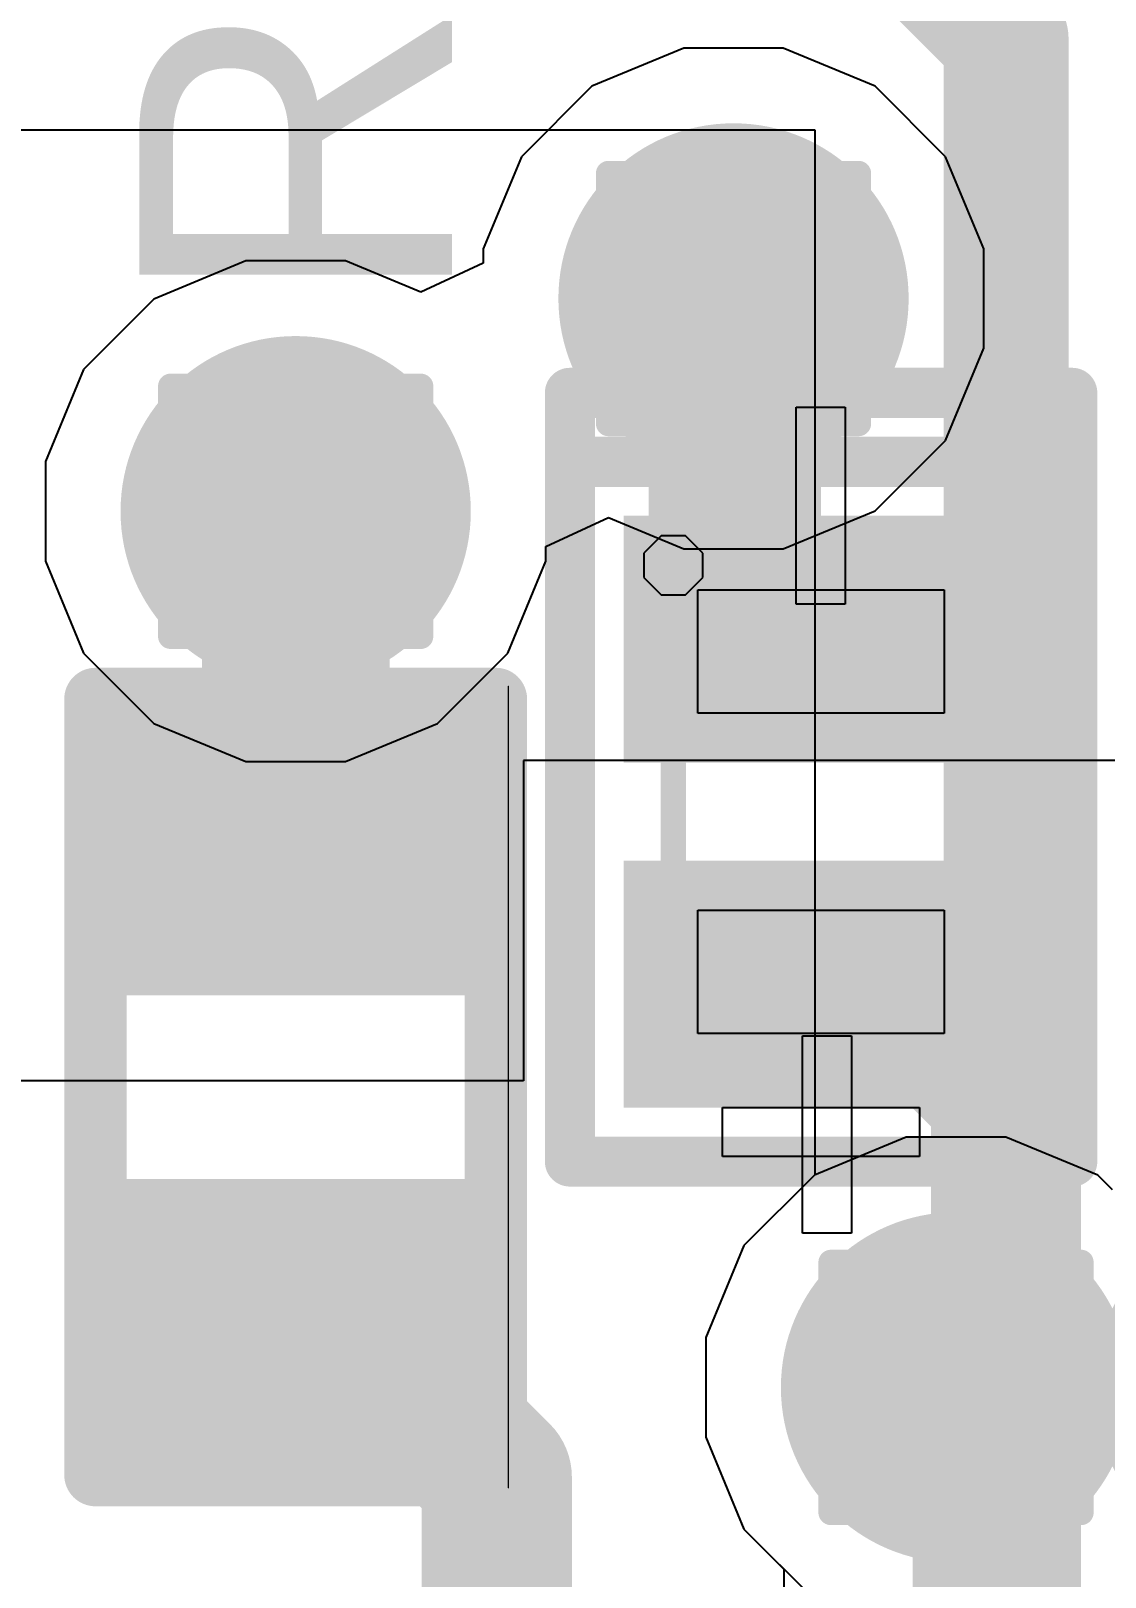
# Model space of a CAD drawing. Header units: inches. Extents: x -13 to 356, y -4 to 120.
# Drawn here: x 8.632 to 10.813, y 4.111 to 7.249 of the extents above; entities that cross this region are included whole.
import ezdxf

# ---------------------------------------------------------------- set-up
doc = ezdxf.new("R2010")
doc.units = ezdxf.units.IN
for name, color, linetype in [('Bottom Layer', 5, 'Continuous'), ('Bottom Solder', 6, 'Continuous'), ('Drill Drawing', 1, 'Continuous'), ('GND', 16, 'Continuous'), ('Mechanical 15', 56, 'Continuous'), ('Mechanical 6', 56, 'Continuous'), ('POWER', 76, 'Continuous'), ('Top Layer', 1, 'Continuous'), ('Top Overlay', 2, 'Continuous'), ('Top Paste', 8, 'Continuous'), ('Top Solder', 216, 'Continuous'), ('Via Holes', 16, 'Continuous')]:
    doc.layers.add(name, color=color, linetype=linetype)
doc.styles.add('Arial', font='', dxfattribs={"height": 0.2})
doc.styles.get('Arial').set_extended_font_data('Arial')

# ---------------------------------------------------------------- blocks, each defined once
blk = doc.blocks.new('R___0402_17')
at = {"layer": 'Top Layer'}
for points in [[(-0.6985, -0.3175), (-0.6985, 0.3175), (-0.2413, 0.3175), (-0.2413, -0.3175)], [(0.2413, -0.3175), (0.2413, 0.3175), (0.6985, 0.3175), (0.6985, -0.3175)]]:
    blk.add_hatch(color=1, dxfattribs=at).paths.add_polyline_path(points)
at = {"layer": 'Top Paste'}
for points in [[(-0.6985, -0.3175), (-0.6985, 0.3175), (-0.2413, 0.3175), (-0.2413, -0.3175)], [(0.2413, -0.3175), (0.2413, 0.3175), (0.6985, 0.3175), (0.6985, -0.3175)]]:
    blk.add_hatch(color=8, dxfattribs=at).paths.add_polyline_path(points)
at = {"layer": 'Top Solder'}
for points in [[(-0.7535, -0.3725), (-0.7535, 0.3725), (-0.1863, 0.3725), (-0.1863, -0.3725)], [(0.1863, -0.3725), (0.1863, 0.3725), (0.7535, 0.3725), (0.7535, -0.3725)]]:
    blk.add_hatch(color=216, dxfattribs=at).paths.add_polyline_path(points)
at = {"layer": 'Top Overlay'}
for points in [[(-0.7874, 0.4064, 0.127, 0.127, 0), (0.7874, 0.4064, 0.127, 0.127, 0)], [(-0.7874, 0.4064, 0.127, 0.127, 0), (-0.7874, -0.4064, 0.127, 0.127, 0)], [(0.7874, 0.4064, 0.127, 0.127, 0), (0.7874, -0.4064, 0.127, 0.127, 0)], [(-0.7874, -0.4064, 0.127, 0.127, 0), (0.7874, -0.4064, 0.127, 0.127, 0)], [(-0.8128, -0.4318, 0.00323, 0.00323, 0), (0.8128, -0.4318, 0.00323, 0.00323, 0)]]:
    blk.add_lwpolyline(points, format="xyseb", dxfattribs=at)
for points in [[(-0.8191, 0.4064, 0.0635, 0.0635, 1), (-0.7556, 0.4064, 0.0635, 0.0635, 1)], [(-0.8191, 0.4064, 0.0635, 0.0635, 1), (-0.7556, 0.4064, 0.0635, 0.0635, 1)], [(0.7556, 0.4064, 0.0635, 0.0635, 1), (0.8191, 0.4064, 0.0635, 0.0635, 1)], [(0.7556, 0.4064, 0.0635, 0.0635, 1), (0.8191, 0.4064, 0.0635, 0.0635, 1)], [(-0.8191, -0.4064, 0.0635, 0.0635, 1), (-0.7556, -0.4064, 0.0635, 0.0635, 1)], [(-0.8191, -0.4064, 0.0635, 0.0635, 1), (-0.7556, -0.4064, 0.0635, 0.0635, 1)], [(0.7556, -0.4064, 0.0635, 0.0635, 1), (0.8191, -0.4064, 0.0635, 0.0635, 1)], [(0.7556, -0.4064, 0.0635, 0.0635, 1), (0.8191, -0.4064, 0.0635, 0.0635, 1)], [(-0.8136, -0.4318, 0.00161, 0.00161, 1), (-0.812, -0.4318, 0.00161, 0.00161, 1)], [(0.812, -0.4318, 0.00161, 0.00161, 1), (0.8136, -0.4318, 0.00161, 0.00161, 1)]]:
    blk.add_lwpolyline(points, format="xyseb", close=True, dxfattribs=at)
blk = doc.blocks.new('X1_DFN1006_2_L1_0_W0_6_RD_53')
at = {"layer": 'Top Layer'}
for points in [[(-0.55, 0.35), (-0.15, 0.35), (-0.15, -0.35), (-0.55, -0.35)], [(0.15, 0.35), (0.55, 0.35), (0.55, -0.35), (0.15, -0.35)]]:
    blk.add_hatch(color=1, dxfattribs=at).paths.add_polyline_path(points)
at = {"layer": 'Top Paste'}
for points in [[(-0.55, 0.35), (-0.15, 0.35), (-0.15, -0.35), (-0.55, -0.35)], [(0.15, 0.35), (0.55, 0.35), (0.55, -0.35), (0.15, -0.35)]]:
    blk.add_hatch(color=8, dxfattribs=at).paths.add_polyline_path(points)
at = {"layer": 'Top Solder'}
for points in [[(-0.6008, 0.4008), (-0.0992, 0.4008), (-0.0992, -0.4008), (-0.6008, -0.4008)], [(0.0992, 0.4008), (0.6008, 0.4008), (0.6008, -0.4008), (0.0992, -0.4008)]]:
    blk.add_hatch(color=216, dxfattribs=at).paths.add_polyline_path(points)
at = {"layer": 'Mechanical 15'}
for p, q in [((-0.4501, -0.25), (-0.4501, 0.25)), ((-0.4501, 0.25), (-0.2001, 0.25)), ((-0.2001, 0.25), (-0.2001, -0.25)), ((0.2, 0.25), (0.2, 0.25)), ((0.2, 0.25), (0.45, 0.25)), ((0.2, -0.25), (0.2, 0.25)), ((0.45, 0.25), (0.45, -0.25)), ((-0.5247, -0.24), (-0.5598, -0.2751)), ((-0.475, -0.24), (-0.5247, -0.24)), ((-0.4399, -0.2751), (-0.475, -0.24)), ((-0.2001, -0.25), (-0.4501, -0.25)), ((-0.2001, -0.25), (-0.2001, -0.25)), ((0.45, -0.25), (0.2, -0.25)), ((-0.5598, -0.2751), (-0.5598, -0.3)), ((-0.4399, -0.3), (-0.4399, -0.2751)), ((-0.5598, -0.3), (-0.5598, -0.3248)), ((-0.4399, -0.3), (-0.4399, -0.3)), ((-0.4399, -0.3248), (-0.4399, -0.3)), ((-0.5598, -0.3248), (-0.5247, -0.3599)), ((-0.475, -0.3599), (-0.4399, -0.3248)), ((-0.5247, -0.3599), (-0.475, -0.3599))]:
    blk.add_line(p, q, dxfattribs=at)
for points in [[(-0.5, -0.3, 0.0508, 0.0508, 0), (-0.5, 0.3, 0.0508, 0.0508, 0)], [(0.5, 0.3, 0.0508, 0.0508, 0), (-0.5, 0.3, 0.0508, 0.0508, 0)], [(0.5, -0.3, 0.0508, 0.0508, 0), (0.5, 0.3, 0.0508, 0.0508, 0)], [(0.5, -0.3, 0.0508, 0.0508, 0), (-0.5, -0.3, 0.0508, 0.0508, 0)]]:
    blk.add_lwpolyline(points, format="xyseb", dxfattribs=at)
for points in [[(-0.5127, 0.3, 0.0254, 0.0254, 1), (-0.4873, 0.3, 0.0254, 0.0254, 1)], [(-0.5127, 0.3, 0.0254, 0.0254, 1), (-0.4873, 0.3, 0.0254, 0.0254, 1)], [(0.4873, 0.3, 0.0254, 0.0254, 1), (0.5127, 0.3, 0.0254, 0.0254, 1)], [(0.4873, 0.3, 0.0254, 0.0254, 1), (0.5127, 0.3, 0.0254, 0.0254, 1)], [(-0.5127, -0.3, 0.0254, 0.0254, 1), (-0.4873, -0.3, 0.0254, 0.0254, 1)], [(-0.5127, -0.3, 0.0254, 0.0254, 1), (-0.4873, -0.3, 0.0254, 0.0254, 1)], [(0.4873, -0.3, 0.0254, 0.0254, 1), (0.5127, -0.3, 0.0254, 0.0254, 1)], [(0.4873, -0.3, 0.0254, 0.0254, 1), (0.5127, -0.3, 0.0254, 0.0254, 1)]]:
    blk.add_lwpolyline(points, format="xyseb", close=True, dxfattribs=at)
at = {"layer": 'Mechanical 6'}
for p, q in [((0.6, -0.2), (0.6, 0.2)), ((0.6, 0.2), (0.7, 0.2)), ((0.7, 0.2), (0.7, -0.2)), ((-0.8211, 0.0492), (-0.8211, 0.0492)), ((-0.8211, 0.0492), (-0.4212, 0.0492)), ((-0.8211, -0.0507), (-0.8211, 0.0492)), ((-0.8211, 0.0492), (-0.8211, 0.0492)), ((-0.4212, 0.0492), (-0.4212, -0.0507)), ((0.4552, 0.062), (0.4552, 0.062)), ((0.4552, 0.062), (0.8552, 0.062)), ((0.4552, -0.038), (0.4552, 0.062)), ((0.4552, 0.062), (0.4552, 0.062)), ((0.8552, 0.062), (0.8552, -0.038)), ((-0.4212, -0.0507), (-0.8211, -0.0507)), ((0.8552, -0.038), (0.4552, -0.038)), ((0.6, -0.2), (0.6, -0.2)), ((0.7, -0.2), (0.6, -0.2)), ((0.6, -0.2), (0.6, -0.2))]:
    blk.add_line(p, q, dxfattribs=at)
at = {"layer": 'Top Overlay'}
for points in [[(0.71, 0.51, 0.1016, 0.1016, 0), (-0.85, 0.51, 0.1016, 0.1016, 0)], [(-0.85, -0.51, 0.1016, 0.1016, 0), (-0.85, 0.51, 0.1016, 0.1016, 0)], [(-0.71, -0.51, 0.1016, 0.1016, 0), (-0.71, 0.51, 0.1016, 0.1016, 0)], [(0.71, -0.51, 0.1016, 0.1016, 0), (0.71, 0.51, 0.1016, 0.1016, 0)], [(0.71, -0.51, 0.1016, 0.1016, 0), (-0.85, -0.51, 0.1016, 0.1016, 0)]]:
    blk.add_lwpolyline(points, format="xyseb", dxfattribs=at)
for points in [[(-0.8754, 0.51, 0.0508, 0.0508, 1), (-0.8246, 0.51, 0.0508, 0.0508, 1)], [(-0.8754, 0.51, 0.0508, 0.0508, 1), (-0.8246, 0.51, 0.0508, 0.0508, 1)], [(-0.7354, 0.51, 0.0508, 0.0508, 1), (-0.6846, 0.51, 0.0508, 0.0508, 1)], [(0.6846, 0.51, 0.0508, 0.0508, 1), (0.7354, 0.51, 0.0508, 0.0508, 1)], [(0.6846, 0.51, 0.0508, 0.0508, 1), (0.7354, 0.51, 0.0508, 0.0508, 1)], [(-0.8754, -0.51, 0.0508, 0.0508, 1), (-0.8246, -0.51, 0.0508, 0.0508, 1)], [(-0.8754, -0.51, 0.0508, 0.0508, 1), (-0.8246, -0.51, 0.0508, 0.0508, 1)], [(-0.7354, -0.51, 0.0508, 0.0508, 1), (-0.6846, -0.51, 0.0508, 0.0508, 1)], [(0.6846, -0.51, 0.0508, 0.0508, 1), (0.7354, -0.51, 0.0508, 0.0508, 1)], [(0.6846, -0.51, 0.0508, 0.0508, 1), (0.7354, -0.51, 0.0508, 0.0508, 1)]]:
    blk.add_lwpolyline(points, format="xyseb", close=True, dxfattribs=at)

msp = doc.modelspace()

# ---------------------------------------------------------------- hatches: boundary and pattern name
at = {"layer": 'Bottom Layer'}
h = msp.add_hatch(color=5, dxfattribs=at)
edge = h.paths.add_edge_path()
edge.add_arc((10.0584, 6.7056), 0.254, 0, 360)
h = msp.add_hatch(color=5, dxfattribs=at)
edge = h.paths.add_edge_path()
edge.add_arc((9.1694, 6.2738), 0.254, 0, 360)
h = msp.add_hatch(color=5, dxfattribs=at)
edge = h.paths.add_edge_path()
edge.add_arc((10.5102, 4.4958), 0.254, 0, 360)
at = {"layer": 'Bottom Solder'}
h = msp.add_hatch(color=6, dxfattribs=at)
edge = h.paths.add_edge_path()
edge.add_arc((10.0584, 6.7056), 0.3556, 0, 360)
h = msp.add_hatch(color=6, dxfattribs=at)
edge = h.paths.add_edge_path()
edge.add_arc((9.1694, 6.2738), 0.3556, 0, 360)
h = msp.add_hatch(color=6, dxfattribs=at)
edge = h.paths.add_edge_path()
edge.add_arc((10.5102, 4.4958), 0.3556, 0, 360)
h = msp.add_hatch(color=6, dxfattribs=at)
edge = h.paths.add_edge_path()
edge.add_arc((11.1452, 4.4958), 0.3556, 0, 360)
at = {"layer": 'GND'}
h = msp.add_hatch(color=16, dxfattribs=at)
edge = h.paths.add_edge_path()
edge.add_arc((10.0584, 6.7056), 0.254, 0, 360)
h = msp.add_hatch(color=16, dxfattribs=at)
edge = h.paths.add_edge_path()
edge.add_arc((9.1694, 6.2738), 0.254, 0, 360)
h = msp.add_hatch(color=16, dxfattribs=at)
edge = h.paths.add_edge_path()
edge.add_arc((10.5102, 4.4958), 0.254, 0, 360)
at = {"layer": 'POWER'}
h = msp.add_hatch(color=76, dxfattribs=at)
edge = h.paths.add_edge_path()
edge.add_arc((10.0584, 6.7056), 0.254, 0, 360)
h = msp.add_hatch(color=76, dxfattribs=at)
edge = h.paths.add_edge_path()
edge.add_arc((9.1694, 6.2738), 0.254, 0, 360)
h = msp.add_hatch(color=76, dxfattribs=at)
edge = h.paths.add_edge_path()
edge.add_arc((10.5102, 4.4958), 0.254, 0, 360)
at = {"layer": 'Top Layer'}
h = msp.add_hatch(color=1, dxfattribs=at)
edge = h.paths.add_edge_path()
edge.add_arc((10.0584, 6.7056), 0.254, 0, 360)
msp.add_hatch(color=1, dxfattribs=at).paths.add_polyline_path([(9.8862, 5.8142), (10.2362, 5.8142), (10.2362, 6.7056), (9.8862, 6.7056)])
h = msp.add_hatch(color=1, dxfattribs=at)
edge = h.paths.add_edge_path()
edge.add_arc((9.1694, 6.2738), 0.254, 0, 360)
h = msp.add_hatch(color=1, dxfattribs=at)
edge = h.paths.add_edge_path()
edge.add_arc((10.5102, 4.4958), 0.254, 0, 360)
at = {"layer": 'Top Solder'}
h = msp.add_hatch(color=216, dxfattribs=at)
edge = h.paths.add_edge_path()
edge.add_arc((10.0584, 6.7056), 0.3556, 0, 360)
h = msp.add_hatch(color=216, dxfattribs=at)
edge = h.paths.add_edge_path()
edge.add_arc((9.1694, 6.2738), 0.3556, 0, 360)
h = msp.add_hatch(color=216, dxfattribs=at)
edge = h.paths.add_edge_path()
edge.add_arc((10.5102, 4.4958), 0.3556, 0, 360)
h = msp.add_hatch(color=216, dxfattribs=at)
edge = h.paths.add_edge_path()
edge.add_arc((11.1452, 4.4958), 0.3556, 0, 360)
at = {"layer": 'Via Holes'}
h = msp.add_hatch(color=7, dxfattribs=at)
edge = h.paths.add_edge_path()
edge.add_arc((10.0584, 6.7056), 0.127, 0, 360)
h = msp.add_hatch(color=7, dxfattribs=at)
edge = h.paths.add_edge_path()
edge.add_arc((9.1694, 6.2738), 0.127, 0, 360)
h = msp.add_hatch(color=7, dxfattribs=at)
edge = h.paths.add_edge_path()
edge.add_arc((10.5102, 4.4958), 0.127, 0, 360)

# ---------------------------------------------------------------- linework, layer by layer
at = {"layer": 'Bottom Layer'}
for p, q in [((5.7964, 7.0479), (10.2234, 7.0479)), ((10.2234, 7.0479), (10.2234, 4.9268)), ((10.2225, 4.9265), (10.0796, 4.7836)), ((10.2234, 4.9268), (10.2225, 4.9265)), ((10.0796, 4.7836), (10.0022, 4.5968)), ((10.0022, 4.5968), (10.0022, 4.3948)), ((10.0022, 4.3948), (10.0796, 4.208)), ((10.0796, 4.208), (10.1606, 4.127)), ((10.1606, 4.127), (10.1606, 2.6226))]:
    msp.add_line(p, q, dxfattribs=at)
for points in [[(10.4073, 7.4363, 0.254, 0.254, 0), (10.6118, 7.2318, 0.254, 0.254, 0)], [(10.6118, 4.6524, 0.254, 0.254, 0), (10.6118, 7.2318, 0.254, 0.254, 0)], [(10.5102, 4.5508, 0.254, 0.254, 0), (10.6118, 4.6524, 0.254, 0.254, 0)], [(10.5102, 4.4958, 0.254, 0.254, 0), (10.5102, 4.5508, 0.254, 0.254, 0)], [(10.5102, 4.4958, 0.254, 0.254, 0), (10.5491, 4.4569, 0.254, 0.254, 0)], [(10.5491, 2.6226, 0.254, 0.254, 0), (10.5491, 4.4569, 0.254, 0.254, 0)]]:
    msp.add_lwpolyline(points, format="xyseb", dxfattribs=at)
for points in [[(10.5483, 7.2318, 0.127, 0.127, 1), (10.6753, 7.2318, 0.127, 0.127, 1)], [(10.5483, 7.2318, 0.127, 0.127, 1), (10.6753, 7.2318, 0.127, 0.127, 1)], [(10.5483, 4.6524, 0.127, 0.127, 1), (10.6753, 4.6524, 0.127, 0.127, 1)], [(10.5483, 4.6524, 0.127, 0.127, 1), (10.6753, 4.6524, 0.127, 0.127, 1)], [(10.4467, 4.5508, 0.127, 0.127, 1), (10.5737, 4.5508, 0.127, 0.127, 1)], [(10.4467, 4.5508, 0.127, 0.127, 1), (10.5737, 4.5508, 0.127, 0.127, 1)], [(10.4467, 4.4958, 0.127, 0.127, 1), (10.5737, 4.4958, 0.127, 0.127, 1)], [(10.4467, 4.4958, 0.127, 0.127, 1), (10.5737, 4.4958, 0.127, 0.127, 1)], [(10.4856, 4.4569, 0.127, 0.127, 1), (10.6126, 4.4569, 0.127, 0.127, 1)], [(10.4856, 4.4569, 0.127, 0.127, 1), (10.6126, 4.4569, 0.127, 0.127, 1)]]:
    msp.add_lwpolyline(points, format="xyseb", close=True, dxfattribs=at)
at = {"layer": 'Drill Drawing'}
for points in [[(9.8044, 6.8326, 0.0508, 0.0508, 0), (9.8044, 6.9596, 0.0508, 0.0508, 0)], [(9.8044, 6.9596, 0.0508, 0.0508, 0), (9.9314, 6.9596, 0.0508, 0.0508, 0)], [(9.9314, 6.9596, 0.0508, 0.0508, 0), (10.0584, 6.8326, 0.0508, 0.0508, 0)], [(10.0584, 6.8326, 0.0508, 0.0508, 0), (10.1854, 6.9596, 0.0508, 0.0508, 0)], [(10.1854, 6.9596, 0.0508, 0.0508, 0), (10.3124, 6.9596, 0.0508, 0.0508, 0)], [(10.3124, 6.8326, 0.0508, 0.0508, 0), (10.3124, 6.9596, 0.0508, 0.0508, 0)], [(9.8044, 6.8326, 0.0508, 0.0508, 0), (9.9314, 6.7056, 0.0508, 0.0508, 0)], [(10.1854, 6.7056, 0.0508, 0.0508, 0), (10.3124, 6.8326, 0.0508, 0.0508, 0)], [(9.8044, 6.5786, 0.0508, 0.0508, 0), (9.9314, 6.7056, 0.0508, 0.0508, 0)], [(10.1854, 6.7056, 0.0508, 0.0508, 0), (10.3124, 6.5786, 0.0508, 0.0508, 0)], [(9.8044, 6.4516, 0.0508, 0.0508, 0), (9.8044, 6.5786, 0.0508, 0.0508, 0)], [(9.9314, 6.4516, 0.0508, 0.0508, 0), (10.0584, 6.5786, 0.0508, 0.0508, 0)], [(10.0584, 6.5786, 0.0508, 0.0508, 0), (10.1854, 6.4516, 0.0508, 0.0508, 0)], [(10.3124, 6.4516, 0.0508, 0.0508, 0), (10.3124, 6.5786, 0.0508, 0.0508, 0)], [(8.9154, 6.4008, 0.0508, 0.0508, 0), (8.9154, 6.5278, 0.0508, 0.0508, 0)], [(8.9154, 6.5278, 0.0508, 0.0508, 0), (9.0424, 6.5278, 0.0508, 0.0508, 0)], [(9.0424, 6.5278, 0.0508, 0.0508, 0), (9.1694, 6.4008, 0.0508, 0.0508, 0)], [(9.1694, 6.4008, 0.0508, 0.0508, 0), (9.2964, 6.5278, 0.0508, 0.0508, 0)], [(9.2964, 6.5278, 0.0508, 0.0508, 0), (9.4234, 6.5278, 0.0508, 0.0508, 0)], [(9.4234, 6.4008, 0.0508, 0.0508, 0), (9.4234, 6.5278, 0.0508, 0.0508, 0)], [(9.8044, 6.4516, 0.0508, 0.0508, 0), (9.9314, 6.4516, 0.0508, 0.0508, 0)], [(10.1854, 6.4516, 0.0508, 0.0508, 0), (10.3124, 6.4516, 0.0508, 0.0508, 0)], [(8.9154, 6.4008, 0.0508, 0.0508, 0), (9.0424, 6.2738, 0.0508, 0.0508, 0)], [(9.2964, 6.2738, 0.0508, 0.0508, 0), (9.4234, 6.4008, 0.0508, 0.0508, 0)], [(8.9154, 6.1468, 0.0508, 0.0508, 0), (9.0424, 6.2738, 0.0508, 0.0508, 0)], [(9.2964, 6.2738, 0.0508, 0.0508, 0), (9.4234, 6.1468, 0.0508, 0.0508, 0)], [(8.9154, 6.0198, 0.0508, 0.0508, 0), (8.9154, 6.1468, 0.0508, 0.0508, 0)], [(9.0424, 6.0198, 0.0508, 0.0508, 0), (9.1694, 6.1468, 0.0508, 0.0508, 0)], [(9.1694, 6.1468, 0.0508, 0.0508, 0), (9.2964, 6.0198, 0.0508, 0.0508, 0)], [(9.4234, 6.0198, 0.0508, 0.0508, 0), (9.4234, 6.1468, 0.0508, 0.0508, 0)], [(8.9154, 6.0198, 0.0508, 0.0508, 0), (9.0424, 6.0198, 0.0508, 0.0508, 0)], [(9.2964, 6.0198, 0.0508, 0.0508, 0), (9.4234, 6.0198, 0.0508, 0.0508, 0)], [(10.2562, 4.6228, 0.0508, 0.0508, 0), (10.2562, 4.7498, 0.0508, 0.0508, 0)], [(10.2562, 4.7498, 0.0508, 0.0508, 0), (10.3832, 4.7498, 0.0508, 0.0508, 0)], [(10.3832, 4.7498, 0.0508, 0.0508, 0), (10.5102, 4.6228, 0.0508, 0.0508, 0)], [(10.5102, 4.6228, 0.0508, 0.0508, 0), (10.6372, 4.7498, 0.0508, 0.0508, 0)], [(10.6372, 4.7498, 0.0508, 0.0508, 0), (10.7642, 4.7498, 0.0508, 0.0508, 0)], [(10.7642, 4.6228, 0.0508, 0.0508, 0), (10.7642, 4.7498, 0.0508, 0.0508, 0)], [(10.2562, 4.6228, 0.0508, 0.0508, 0), (10.3832, 4.4958, 0.0508, 0.0508, 0)], [(10.6372, 4.4958, 0.0508, 0.0508, 0), (10.7642, 4.6228, 0.0508, 0.0508, 0)], [(10.2562, 4.3688, 0.0508, 0.0508, 0), (10.3832, 4.4958, 0.0508, 0.0508, 0)], [(10.6372, 4.4958, 0.0508, 0.0508, 0), (10.7642, 4.3688, 0.0508, 0.0508, 0)], [(10.2562, 4.2418, 0.0508, 0.0508, 0), (10.2562, 4.3688, 0.0508, 0.0508, 0)], [(10.3832, 4.2418, 0.0508, 0.0508, 0), (10.5102, 4.3688, 0.0508, 0.0508, 0)], [(10.5102, 4.3688, 0.0508, 0.0508, 0), (10.6372, 4.2418, 0.0508, 0.0508, 0)], [(10.7642, 4.2418, 0.0508, 0.0508, 0), (10.7642, 4.3688, 0.0508, 0.0508, 0)], [(10.2562, 4.2418, 0.0508, 0.0508, 0), (10.3832, 4.2418, 0.0508, 0.0508, 0)], [(10.6372, 4.2418, 0.0508, 0.0508, 0), (10.7642, 4.2418, 0.0508, 0.0508, 0)]]:
    msp.add_lwpolyline(points, format="xyseb", dxfattribs=at)
for points in [[(9.7917, 6.9596, 0.0254, 0.0254, 1), (9.8171, 6.9596, 0.0254, 0.0254, 1)], [(9.7917, 6.9596, 0.0254, 0.0254, 1), (9.8171, 6.9596, 0.0254, 0.0254, 1)], [(9.9187, 6.9596, 0.0254, 0.0254, 1), (9.9441, 6.9596, 0.0254, 0.0254, 1)], [(9.9187, 6.9596, 0.0254, 0.0254, 1), (9.9441, 6.9596, 0.0254, 0.0254, 1)], [(10.1727, 6.9596, 0.0254, 0.0254, 1), (10.1981, 6.9596, 0.0254, 0.0254, 1)], [(10.1727, 6.9596, 0.0254, 0.0254, 1), (10.1981, 6.9596, 0.0254, 0.0254, 1)], [(10.2997, 6.9596, 0.0254, 0.0254, 1), (10.3251, 6.9596, 0.0254, 0.0254, 1)], [(10.2997, 6.9596, 0.0254, 0.0254, 1), (10.3251, 6.9596, 0.0254, 0.0254, 1)], [(9.7917, 6.8326, 0.0254, 0.0254, 1), (9.8171, 6.8326, 0.0254, 0.0254, 1)], [(9.7917, 6.8326, 0.0254, 0.0254, 1), (9.8171, 6.8326, 0.0254, 0.0254, 1)], [(10.0457, 6.8326, 0.0254, 0.0254, 1), (10.0711, 6.8326, 0.0254, 0.0254, 1)], [(10.0457, 6.8326, 0.0254, 0.0254, 1), (10.0711, 6.8326, 0.0254, 0.0254, 1)], [(10.2997, 6.8326, 0.0254, 0.0254, 1), (10.3251, 6.8326, 0.0254, 0.0254, 1)], [(10.2997, 6.8326, 0.0254, 0.0254, 1), (10.3251, 6.8326, 0.0254, 0.0254, 1)], [(9.9187, 6.7056, 0.0254, 0.0254, 1), (9.9441, 6.7056, 0.0254, 0.0254, 1)], [(9.9187, 6.7056, 0.0254, 0.0254, 1), (9.9441, 6.7056, 0.0254, 0.0254, 1)], [(10.1727, 6.7056, 0.0254, 0.0254, 1), (10.1981, 6.7056, 0.0254, 0.0254, 1)], [(10.1727, 6.7056, 0.0254, 0.0254, 1), (10.1981, 6.7056, 0.0254, 0.0254, 1)], [(9.7917, 6.5786, 0.0254, 0.0254, 1), (9.8171, 6.5786, 0.0254, 0.0254, 1)], [(9.7917, 6.5786, 0.0254, 0.0254, 1), (9.8171, 6.5786, 0.0254, 0.0254, 1)], [(10.0457, 6.5786, 0.0254, 0.0254, 1), (10.0711, 6.5786, 0.0254, 0.0254, 1)], [(10.0457, 6.5786, 0.0254, 0.0254, 1), (10.0711, 6.5786, 0.0254, 0.0254, 1)], [(10.2997, 6.5786, 0.0254, 0.0254, 1), (10.3251, 6.5786, 0.0254, 0.0254, 1)], [(10.2997, 6.5786, 0.0254, 0.0254, 1), (10.3251, 6.5786, 0.0254, 0.0254, 1)], [(8.9027, 6.5278, 0.0254, 0.0254, 1), (8.9281, 6.5278, 0.0254, 0.0254, 1)], [(8.9027, 6.5278, 0.0254, 0.0254, 1), (8.9281, 6.5278, 0.0254, 0.0254, 1)], [(9.0297, 6.5278, 0.0254, 0.0254, 1), (9.0551, 6.5278, 0.0254, 0.0254, 1)], [(9.0297, 6.5278, 0.0254, 0.0254, 1), (9.0551, 6.5278, 0.0254, 0.0254, 1)], [(9.2837, 6.5278, 0.0254, 0.0254, 1), (9.3091, 6.5278, 0.0254, 0.0254, 1)], [(9.2837, 6.5278, 0.0254, 0.0254, 1), (9.3091, 6.5278, 0.0254, 0.0254, 1)], [(9.4107, 6.5278, 0.0254, 0.0254, 1), (9.4361, 6.5278, 0.0254, 0.0254, 1)], [(9.4107, 6.5278, 0.0254, 0.0254, 1), (9.4361, 6.5278, 0.0254, 0.0254, 1)], [(9.7917, 6.4516, 0.0254, 0.0254, 1), (9.8171, 6.4516, 0.0254, 0.0254, 1)], [(9.7917, 6.4516, 0.0254, 0.0254, 1), (9.8171, 6.4516, 0.0254, 0.0254, 1)], [(9.9187, 6.4516, 0.0254, 0.0254, 1), (9.9441, 6.4516, 0.0254, 0.0254, 1)], [(9.9187, 6.4516, 0.0254, 0.0254, 1), (9.9441, 6.4516, 0.0254, 0.0254, 1)], [(10.1727, 6.4516, 0.0254, 0.0254, 1), (10.1981, 6.4516, 0.0254, 0.0254, 1)], [(10.1727, 6.4516, 0.0254, 0.0254, 1), (10.1981, 6.4516, 0.0254, 0.0254, 1)], [(10.2997, 6.4516, 0.0254, 0.0254, 1), (10.3251, 6.4516, 0.0254, 0.0254, 1)], [(10.2997, 6.4516, 0.0254, 0.0254, 1), (10.3251, 6.4516, 0.0254, 0.0254, 1)], [(8.9027, 6.4008, 0.0254, 0.0254, 1), (8.9281, 6.4008, 0.0254, 0.0254, 1)], [(8.9027, 6.4008, 0.0254, 0.0254, 1), (8.9281, 6.4008, 0.0254, 0.0254, 1)], [(9.1567, 6.4008, 0.0254, 0.0254, 1), (9.1821, 6.4008, 0.0254, 0.0254, 1)], [(9.1567, 6.4008, 0.0254, 0.0254, 1), (9.1821, 6.4008, 0.0254, 0.0254, 1)], [(9.4107, 6.4008, 0.0254, 0.0254, 1), (9.4361, 6.4008, 0.0254, 0.0254, 1)], [(9.4107, 6.4008, 0.0254, 0.0254, 1), (9.4361, 6.4008, 0.0254, 0.0254, 1)], [(9.0297, 6.2738, 0.0254, 0.0254, 1), (9.0551, 6.2738, 0.0254, 0.0254, 1)], [(9.0297, 6.2738, 0.0254, 0.0254, 1), (9.0551, 6.2738, 0.0254, 0.0254, 1)], [(9.2837, 6.2738, 0.0254, 0.0254, 1), (9.3091, 6.2738, 0.0254, 0.0254, 1)], [(9.2837, 6.2738, 0.0254, 0.0254, 1), (9.3091, 6.2738, 0.0254, 0.0254, 1)], [(8.9027, 6.1468, 0.0254, 0.0254, 1), (8.9281, 6.1468, 0.0254, 0.0254, 1)], [(8.9027, 6.1468, 0.0254, 0.0254, 1), (8.9281, 6.1468, 0.0254, 0.0254, 1)], [(9.1567, 6.1468, 0.0254, 0.0254, 1), (9.1821, 6.1468, 0.0254, 0.0254, 1)], [(9.1567, 6.1468, 0.0254, 0.0254, 1), (9.1821, 6.1468, 0.0254, 0.0254, 1)], [(9.4107, 6.1468, 0.0254, 0.0254, 1), (9.4361, 6.1468, 0.0254, 0.0254, 1)], [(9.4107, 6.1468, 0.0254, 0.0254, 1), (9.4361, 6.1468, 0.0254, 0.0254, 1)], [(8.9027, 6.0198, 0.0254, 0.0254, 1), (8.9281, 6.0198, 0.0254, 0.0254, 1)], [(8.9027, 6.0198, 0.0254, 0.0254, 1), (8.9281, 6.0198, 0.0254, 0.0254, 1)], [(9.0297, 6.0198, 0.0254, 0.0254, 1), (9.0551, 6.0198, 0.0254, 0.0254, 1)], [(9.0297, 6.0198, 0.0254, 0.0254, 1), (9.0551, 6.0198, 0.0254, 0.0254, 1)], [(9.2837, 6.0198, 0.0254, 0.0254, 1), (9.3091, 6.0198, 0.0254, 0.0254, 1)], [(9.2837, 6.0198, 0.0254, 0.0254, 1), (9.3091, 6.0198, 0.0254, 0.0254, 1)], [(9.4107, 6.0198, 0.0254, 0.0254, 1), (9.4361, 6.0198, 0.0254, 0.0254, 1)], [(9.4107, 6.0198, 0.0254, 0.0254, 1), (9.4361, 6.0198, 0.0254, 0.0254, 1)], [(10.2435, 4.7498, 0.0254, 0.0254, 1), (10.2689, 4.7498, 0.0254, 0.0254, 1)], [(10.2435, 4.7498, 0.0254, 0.0254, 1), (10.2689, 4.7498, 0.0254, 0.0254, 1)], [(10.3705, 4.7498, 0.0254, 0.0254, 1), (10.3959, 4.7498, 0.0254, 0.0254, 1)], [(10.3705, 4.7498, 0.0254, 0.0254, 1), (10.3959, 4.7498, 0.0254, 0.0254, 1)], [(10.6245, 4.7498, 0.0254, 0.0254, 1), (10.6499, 4.7498, 0.0254, 0.0254, 1)], [(10.6245, 4.7498, 0.0254, 0.0254, 1), (10.6499, 4.7498, 0.0254, 0.0254, 1)], [(10.7515, 4.7498, 0.0254, 0.0254, 1), (10.7769, 4.7498, 0.0254, 0.0254, 1)], [(10.7515, 4.7498, 0.0254, 0.0254, 1), (10.7769, 4.7498, 0.0254, 0.0254, 1)], [(10.2435, 4.6228, 0.0254, 0.0254, 1), (10.2689, 4.6228, 0.0254, 0.0254, 1)], [(10.2435, 4.6228, 0.0254, 0.0254, 1), (10.2689, 4.6228, 0.0254, 0.0254, 1)], [(10.4975, 4.6228, 0.0254, 0.0254, 1), (10.5229, 4.6228, 0.0254, 0.0254, 1)], [(10.4975, 4.6228, 0.0254, 0.0254, 1), (10.5229, 4.6228, 0.0254, 0.0254, 1)], [(10.7515, 4.6228, 0.0254, 0.0254, 1), (10.7769, 4.6228, 0.0254, 0.0254, 1)], [(10.7515, 4.6228, 0.0254, 0.0254, 1), (10.7769, 4.6228, 0.0254, 0.0254, 1)], [(10.3705, 4.4958, 0.0254, 0.0254, 1), (10.3959, 4.4958, 0.0254, 0.0254, 1)], [(10.3705, 4.4958, 0.0254, 0.0254, 1), (10.3959, 4.4958, 0.0254, 0.0254, 1)], [(10.6245, 4.4958, 0.0254, 0.0254, 1), (10.6499, 4.4958, 0.0254, 0.0254, 1)], [(10.6245, 4.4958, 0.0254, 0.0254, 1), (10.6499, 4.4958, 0.0254, 0.0254, 1)], [(10.2435, 4.3688, 0.0254, 0.0254, 1), (10.2689, 4.3688, 0.0254, 0.0254, 1)], [(10.2435, 4.3688, 0.0254, 0.0254, 1), (10.2689, 4.3688, 0.0254, 0.0254, 1)], [(10.4975, 4.3688, 0.0254, 0.0254, 1), (10.5229, 4.3688, 0.0254, 0.0254, 1)], [(10.4975, 4.3688, 0.0254, 0.0254, 1), (10.5229, 4.3688, 0.0254, 0.0254, 1)], [(10.7515, 4.3688, 0.0254, 0.0254, 1), (10.7769, 4.3688, 0.0254, 0.0254, 1)], [(10.7515, 4.3688, 0.0254, 0.0254, 1), (10.7769, 4.3688, 0.0254, 0.0254, 1)], [(10.2435, 4.2418, 0.0254, 0.0254, 1), (10.2689, 4.2418, 0.0254, 0.0254, 1)], [(10.2435, 4.2418, 0.0254, 0.0254, 1), (10.2689, 4.2418, 0.0254, 0.0254, 1)], [(10.3705, 4.2418, 0.0254, 0.0254, 1), (10.3959, 4.2418, 0.0254, 0.0254, 1)], [(10.3705, 4.2418, 0.0254, 0.0254, 1), (10.3959, 4.2418, 0.0254, 0.0254, 1)], [(10.6245, 4.2418, 0.0254, 0.0254, 1), (10.6499, 4.2418, 0.0254, 0.0254, 1)], [(10.6245, 4.2418, 0.0254, 0.0254, 1), (10.6499, 4.2418, 0.0254, 0.0254, 1)], [(10.7515, 4.2418, 0.0254, 0.0254, 1), (10.7769, 4.2418, 0.0254, 0.0254, 1)], [(10.7515, 4.2418, 0.0254, 0.0254, 1), (10.7769, 4.2418, 0.0254, 0.0254, 1)]]:
    msp.add_lwpolyline(points, format="xyseb", close=True, dxfattribs=at)
at = {"layer": 'GND'}
for p, q in [((10.4092, 5.0038), (10.2225, 4.9265)), ((10.6113, 5.0038), (10.4092, 5.0038)), ((10.798, 4.9265), (10.6113, 5.0038)), ((10.2225, 4.9265), (10.0796, 4.7836)), ((10.8277, 4.8967), (10.798, 4.9265)), ((10.0796, 4.7836), (10.0022, 4.5968)), ((10.0022, 4.5968), (10.0022, 4.3948)), ((10.0022, 4.3948), (10.0796, 4.208)), ((10.0796, 4.208), (10.2225, 4.0651))]:
    msp.add_line(p, q, dxfattribs=at)
at = {"layer": 'POWER'}
for p, q in [((9.9574, 7.2136), (9.7706, 7.1363)), ((10.1594, 7.2136), (9.9574, 7.2136)), ((10.3462, 7.1363), (10.1594, 7.2136)), ((9.7706, 7.1363), (9.6277, 6.9934)), ((10.4891, 6.9934), (10.3462, 7.1363)), ((9.6277, 6.9934), (9.5504, 6.8066)), ((10.5664, 6.8066), (10.4891, 6.9934)), ((9.0684, 6.7818), (8.8816, 6.7045)), ((9.2704, 6.7818), (9.0684, 6.7818)), ((9.4234, 6.7184), (9.2704, 6.7818)), ((9.5504, 6.8066), (9.5504, 6.7772)), ((10.5664, 6.6046), (10.5664, 6.8066)), ((9.5504, 6.7772), (9.4234, 6.7184)), ((8.8816, 6.7045), (8.7387, 6.5616)), ((10.4891, 6.4178), (10.5664, 6.6046)), ((8.7387, 6.5616), (8.6614, 6.3748)), ((10.3462, 6.2749), (10.4891, 6.4178)), ((8.6614, 6.3748), (8.6614, 6.1728)), ((9.6774, 6.2022), (9.8044, 6.261)), ((9.8044, 6.261), (9.9574, 6.1976)), ((10.1594, 6.1976), (10.3462, 6.2749)), ((9.6774, 6.1728), (9.6774, 6.2022)), ((9.9574, 6.1976), (10.1594, 6.1976)), ((8.6614, 6.1728), (8.7387, 5.986)), ((9.6001, 5.986), (9.6774, 6.1728)), ((8.7387, 5.986), (8.8816, 5.8431)), ((9.4572, 5.8431), (9.6001, 5.986)), ((8.8816, 5.8431), (9.0684, 5.7658)), ((9.2704, 5.7658), (9.4572, 5.8431)), ((9.0684, 5.7658), (9.2704, 5.7658)), ((10.4092, 5.0038), (10.2225, 4.9265)), ((10.6113, 5.0038), (10.4092, 5.0038)), ((10.798, 4.9265), (10.6113, 5.0038)), ((10.2225, 4.9265), (10.0796, 4.7836)), ((10.8277, 4.8967), (10.798, 4.9265)), ((10.0796, 4.7836), (10.0022, 4.5968)), ((10.0022, 4.5968), (10.0022, 4.3948)), ((10.0022, 4.3948), (10.0796, 4.208)), ((10.0796, 4.208), (10.2225, 4.0651))]:
    msp.add_line(p, q, dxfattribs=at)
at = {"layer": 'Top Layer'}
for p, q in [((12.0086, 5.7682), (9.6322, 5.7682)), ((9.6322, 5.7682), (9.6322, 5.1181)), ((9.6322, 5.1181), (8.5979, 5.1181))]:
    msp.add_line(p, q, dxfattribs=at)
for points in [[(9.1694, 5.5753, 0.381, 0.381, 0), (9.1694, 6.2738, 0.381, 0.381, 0)], [(10.2362, 5.3142, 0.3048, 0.3048, 0), (10.3862, 5.3142, 0.3048, 0.3048, 0)], [(10.3862, 5.3142, 0.3048, 0.3048, 0), (10.6118, 5.0886, 0.3048, 0.3048, 0)], [(10.6118, 4.6524, 0.3048, 0.3048, 0), (10.6118, 5.0886, 0.3048, 0.3048, 0)], [(10.5102, 4.5508, 0.3048, 0.3048, 0), (10.6118, 4.6524, 0.3048, 0.3048, 0)], [(9.1694, 4.6355, 0.3048, 0.3048, 0), (9.2583, 4.6355, 0.3048, 0.3048, 0)], [(9.2583, 4.6355, 0.3048, 0.3048, 0), (9.3853, 4.5085, 0.3048, 0.3048, 0)], [(10.5102, 4.4958, 0.3048, 0.3048, 0), (10.5102, 4.5508, 0.3048, 0.3048, 0)], [(9.3853, 4.5063, 0.3048, 0.3048, 0), (9.3853, 4.5085, 0.3048, 0.3048, 0)], [(9.3853, 4.5063, 0.3048, 0.3048, 0), (9.5778, 4.3138, 0.3048, 0.3048, 0)], [(10.5102, 4.4408, 0.3048, 0.3048, 0), (10.5102, 4.4958, 0.3048, 0.3048, 0)], [(10.5102, 4.4408, 0.3048, 0.3048, 0), (10.6118, 4.3392, 0.3048, 0.3048, 0)], [(10.6118, 3.8658, 0.3048, 0.3048, 0), (10.6118, 4.3392, 0.3048, 0.3048, 0)], [(9.5778, 3.3365, 0.3048, 0.3048, 0), (9.5778, 4.3138, 0.3048, 0.3048, 0)]]:
    msp.add_lwpolyline(points, format="xyseb", dxfattribs=at)
for points in [[(9.0741, 6.2738, 0.1905, 0.1905, 1), (9.2646, 6.2738, 0.1905, 0.1905, 1)], [(9.0741, 5.5753, 0.1905, 0.1905, 1), (9.2646, 5.5753, 0.1905, 0.1905, 1)], [(10.16, 5.3142, 0.1524, 0.1524, 1), (10.3124, 5.3142, 0.1524, 0.1524, 1)], [(10.31, 5.3142, 0.1524, 0.1524, 1), (10.4624, 5.3142, 0.1524, 0.1524, 1)], [(10.31, 5.3142, 0.1524, 0.1524, 1), (10.4624, 5.3142, 0.1524, 0.1524, 1)], [(10.5356, 5.0886, 0.1524, 0.1524, 1), (10.688, 5.0886, 0.1524, 0.1524, 1)], [(10.5356, 5.0886, 0.1524, 0.1524, 1), (10.688, 5.0886, 0.1524, 0.1524, 1)], [(10.5356, 4.6524, 0.1524, 0.1524, 1), (10.688, 4.6524, 0.1524, 0.1524, 1)], [(10.5356, 4.6524, 0.1524, 0.1524, 1), (10.688, 4.6524, 0.1524, 0.1524, 1)], [(9.0932, 4.6355, 0.1524, 0.1524, 1), (9.2456, 4.6355, 0.1524, 0.1524, 1)], [(9.1821, 4.6355, 0.1524, 0.1524, 1), (9.3345, 4.6355, 0.1524, 0.1524, 1)], [(9.1821, 4.6355, 0.1524, 0.1524, 1), (9.3345, 4.6355, 0.1524, 0.1524, 1)], [(10.434, 4.5508, 0.1524, 0.1524, 1), (10.5864, 4.5508, 0.1524, 0.1524, 1)], [(10.434, 4.5508, 0.1524, 0.1524, 1), (10.5864, 4.5508, 0.1524, 0.1524, 1)], [(9.3091, 4.5085, 0.1524, 0.1524, 1), (9.4615, 4.5085, 0.1524, 0.1524, 1)], [(9.3091, 4.5085, 0.1524, 0.1524, 1), (9.4615, 4.5085, 0.1524, 0.1524, 1)], [(9.3091, 4.5063, 0.1524, 0.1524, 1), (9.4615, 4.5063, 0.1524, 0.1524, 1)], [(9.3091, 4.5063, 0.1524, 0.1524, 1), (9.4615, 4.5063, 0.1524, 0.1524, 1)], [(10.434, 4.4958, 0.1524, 0.1524, 1), (10.5864, 4.4958, 0.1524, 0.1524, 1)], [(10.434, 4.4958, 0.1524, 0.1524, 1), (10.5864, 4.4958, 0.1524, 0.1524, 1)], [(10.434, 4.4408, 0.1524, 0.1524, 1), (10.5864, 4.4408, 0.1524, 0.1524, 1)], [(10.434, 4.4408, 0.1524, 0.1524, 1), (10.5864, 4.4408, 0.1524, 0.1524, 1)], [(10.5356, 4.3392, 0.1524, 0.1524, 1), (10.688, 4.3392, 0.1524, 0.1524, 1)], [(10.5356, 4.3392, 0.1524, 0.1524, 1), (10.688, 4.3392, 0.1524, 0.1524, 1)], [(9.5016, 4.3138, 0.1524, 0.1524, 1), (9.654, 4.3138, 0.1524, 0.1524, 1)], [(9.5016, 4.3138, 0.1524, 0.1524, 1), (9.654, 4.3138, 0.1524, 0.1524, 1)]]:
    msp.add_lwpolyline(points, format="xyseb", close=True, dxfattribs=at)

# ---------------------------------------------------------------- block references
for name, p, rotation in [('X1_DFN1006_2_L1_0_W0_6_RD_53', (10.2362, 5.6642), 270), ('R___0402_17', (9.1694, 5.1054), 90)]:
    msp.add_blockref(name, p, dxfattribs=dict(rotation=rotation))

# ---------------------------------------------------------------- texts
at = {"layer": 'Top Overlay', "style": 'Arial'}
msp.add_text('R5', height=0.635, rotation=90, dxfattribs=at).set_placement((9.4866, 6.681))

doc.saveas('drawing.dxf')
